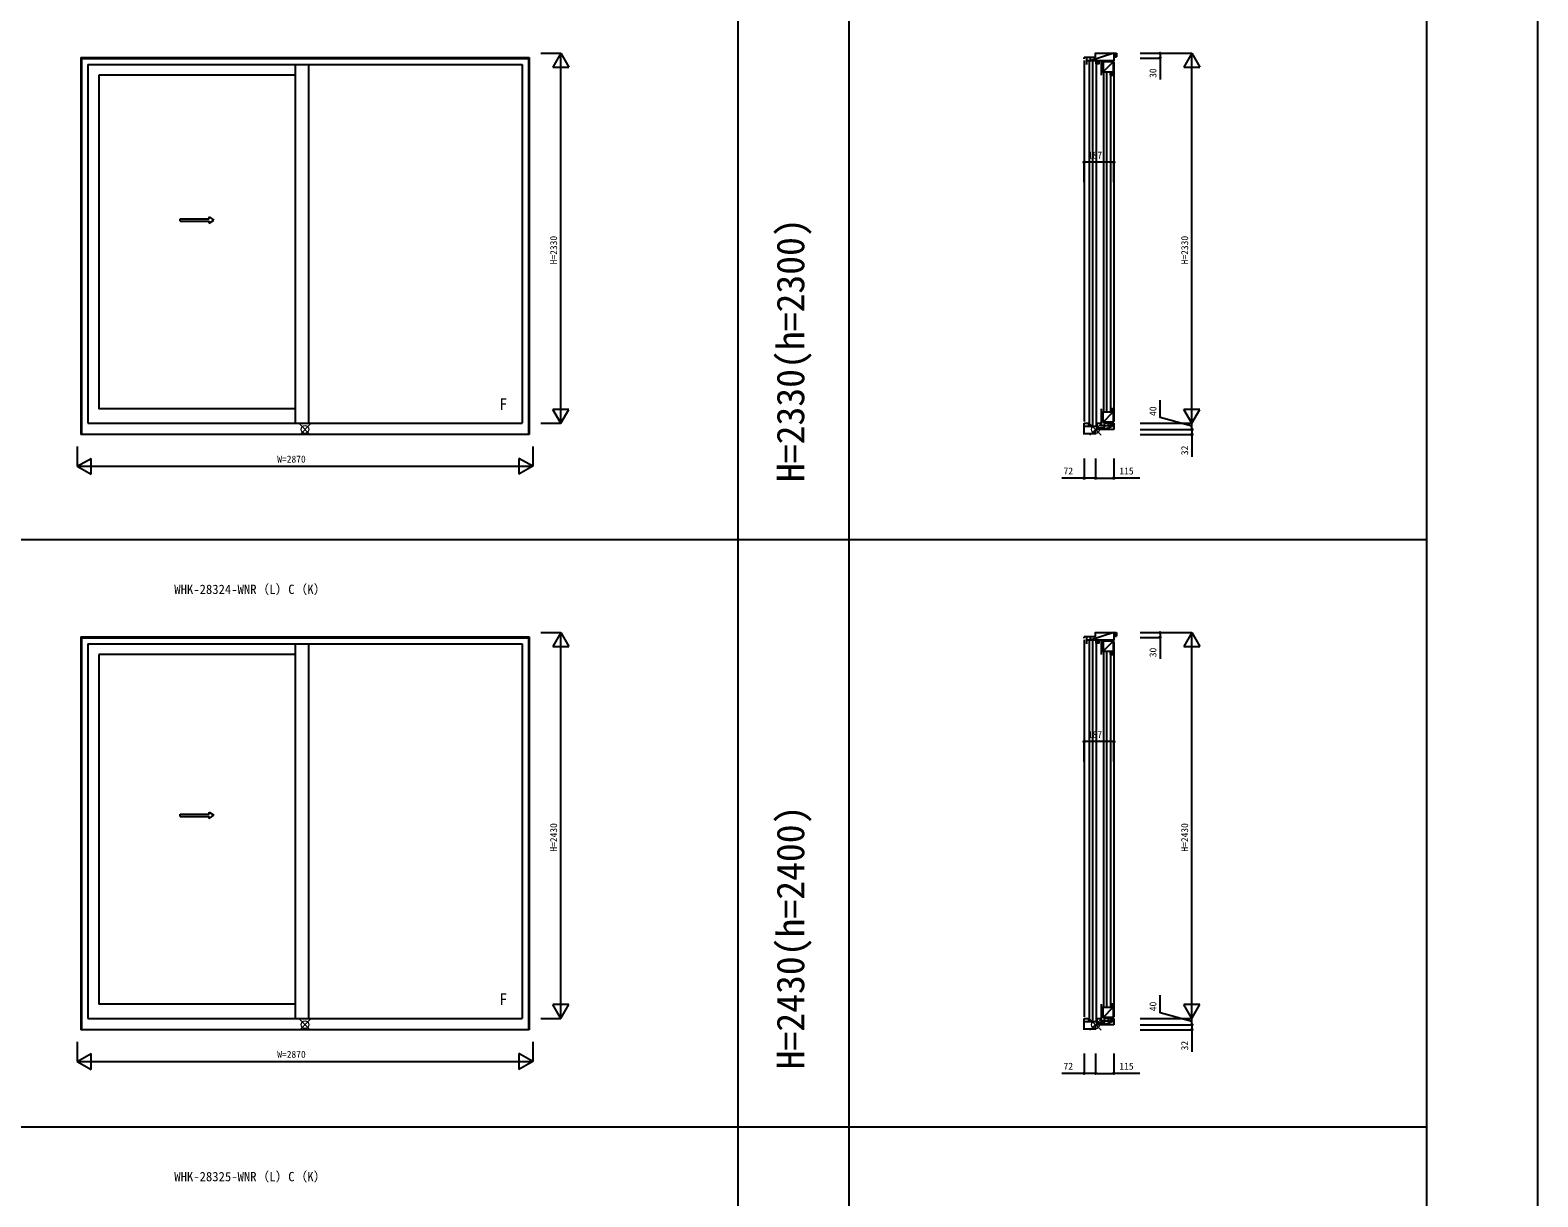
# Model space of a CAD drawing. Units: millimetres, scale not verified. Extents: x -19250 to 19250, y -14000 to 14000.
# Drawn here: x 9748 to 19250, y -6341 to 1009 of the extents above; entities that cross this region are included whole.
import ezdxf
from ezdxf.enums import TextEntityAlignment as Align

# ---------------------------------------------------------------- set-up
doc = ezdxf.new("R2010")
doc.units = ezdxf.units.MM
doc.header["$LTSCALE"] = 50
for name, color, linetype in [('0-0_0', 7, 'Continuous'), ('0-1_YKK_A1', 4, 'Continuous'), ('0-3_YKK_C1', 4, 'Continuous'), ('0-4_YKK_F1', 7, 'Continuous'), ('0-6_YKK_N1', 2, 'Continuous')]:
    doc.layers.add(name, color=color, linetype=linetype)
doc.layers.add('0-5_YKK_IN', color=1, linetype='Continuous', lineweight=18)
doc.styles.add('ＭＳ ゴシック', font='')
doc.styles.get('ＭＳ ゴシック').set_extended_font_data('MS Gothic')

msp = doc.modelspace()

# ---------------------------------------------------------------- linework, layer by layer
at = {"layer": '0-1_YKK_A1'}
for p, q in [((10068, 838), (10068, -1538)), ((10068, 838), (12892, 838)), ((10072, 838), (10072, -1538)), ((12888, 829), (10072, 829)), ((10112, 794), (12848, 794)), ((10112, 794), (10112, -1466)), ((11419, 794), (11419, -1466)), ((11503, 794), (11503, -1466)), ((12848, 794), (12848, -1466)), ((12888, 838), (12888, -1538)), ((12892, 838), (12892, -1538)), ((10180, 727), (10180, -1376)), ((11419, 727), (10180, 727)), ((10693.83, -179.1), (10875.18, -179.09)), ((10693.84, -194.1), (10693.84, -179.1)), ((10875.18, -179.09), (10875.18, -166.59)), ((10875.18, -166.59), (10905.18, -186.59)), ((10875.18, -206.59), (10905.18, -186.59)), ((10693.84, -194.1), (10875.18, -194.09)), ((10875.18, -206.59), (10875.18, -194.09)), ((11419, -1376), (10180, -1376)), ((10112, -1466), (12848, -1466)), ((12892, -1538), (10068, -1538)), ((10068, -2812), (10068, -5288)), ((10068, -2812), (12892, -2812)), ((10072, -2812), (10072, -5288)), ((12888, -2821), (10072, -2821)), ((12888, -2812), (12888, -5288)), ((12892, -2812), (12892, -5288)), ((10112, -2856), (12848, -2856)), ((10112, -2856), (10112, -5216)), ((10180, -2923), (10180, -5126)), ((11419, -2923), (10180, -2923)), ((11419, -2856), (11419, -5216)), ((11503, -2856), (11503, -5216)), ((12848, -2856), (12848, -5216)), ((10693.83, -3929.1), (10875.18, -3929.09)), ((10693.84, -3944.1), (10693.84, -3929.1)), ((10693.84, -3944.1), (10875.18, -3944.09)), ((10875.18, -3929.09), (10875.18, -3916.59)), ((10875.18, -3916.59), (10905.18, -3936.59)), ((10875.18, -3956.59), (10905.18, -3936.59)), ((10875.18, -3956.59), (10875.18, -3944.09)), ((11419, -5126), (10180, -5126)), ((10112, -5216), (12848, -5216)), ((12892, -5288), (10068, -5288))]:
    msp.add_line(p, q, dxfattribs=at)
at = {"layer": '0-3_YKK_C1'}
for p, q in [((16577.75, 864), (16427.75, 817)), ((16577.75, 864), (16594.25, 864)), ((16577.75, 842.49), (16594.25, 863.99)), ((16594.25, 864), (16594.25, 842.5)), ((16390.75, 829), (16390.75, 838)), ((16462.75, 838), (16390.75, 838)), ((16390.75, 819), (16390.75, -1456)), ((16407.55, 794), (16407.55, 838)), ((16421.75, 810), (16421.75, -1479)), ((16427.75, 838), (16427.75, 817)), ((16444.25, 810), (16444.25, -1479)), ((16466.75, 810), (16466.75, -1479)), ((16483.75, 817), (16467.25, 797)), ((16510.75, 811), (16510.75, 747)), ((16573.75, 811), (16510.75, 747)), ((16573.75, 811), (16573.75, 727)), ((16577.75, 842.5), (16594.25, 842.5)), ((16577.75, 807), (16577.75, -1456)), ((16498.75, 747), (16573.75, 747)), ((16511.75, 740), (16511.75, -1389)), ((16534.25, -1389), (16534.25, 740)), ((16556.75, 740), (16556.75, -1389)), ((16557.25, 727), (16557.25, 747)), ((16573.75, 747), (16557.25, 727)), ((16557.25, 727), (16573.75, 727)), ((16498.75, -1376), (16498.75, -1477)), ((16498.75, -1396), (16573.75, -1396)), ((16510.75, -1460), (16573.75, -1396)), ((16573.75, -1376), (16557.25, -1396)), ((16390.75, -1538), (16390.75, -1466)), ((16471.75, -1487.3), (16390.75, -1487.3)), ((16462.75, -1538), (16462.75, -1506)), ((16577.75, -1506), (16462.75, -1506)), ((16478.75, -1503.74), (16487.49, -1495)), ((16482.15, -1506), (16493.01, -1495.14)), ((16487.8, -1506), (16498.8, -1495)), ((16493.46, -1506), (16504.46, -1495)), ((16497.25, -1506), (16497.25, -1495)), ((16499.12, -1506), (16510.12, -1495)), ((16504.77, -1506), (16515.77, -1495)), ((16510.43, -1506), (16518.35, -1498.08)), ((16516.09, -1506), (16518.35, -1503.74)), ((16518.35, -1506), (16518.35, -1466)), ((16577.75, -1466), (16518.35, -1466)), ((16577.75, -1484), (16518.35, -1484)), ((16577.75, -1484), (16518.35, -1506)), ((16543.75, -1484), (16543.75, -1466)), ((16543.75, -1484), (16577.75, -1466)), ((16577.75, -1466), (16577.75, -1506)), ((16390.75, -1531.7), (16462.75, -1531.7)), ((16390.75, -2821), (16390.75, -2812)), ((16462.75, -2812), (16390.75, -2812)), ((16390.75, -2831), (16390.75, -5206)), ((16407.55, -2856), (16407.55, -2812)), ((16421.75, -2840), (16421.75, -5229)), ((16577.75, -2786), (16427.75, -2833)), ((16427.75, -2812), (16427.75, -2833)), ((16444.25, -2840), (16444.25, -5229)), ((16466.75, -2840), (16466.75, -5229)), ((16483.75, -2833), (16467.25, -2853)), ((16510.75, -2839), (16510.75, -2903)), ((16573.75, -2839), (16510.75, -2903)), ((16573.75, -2839), (16573.75, -2923)), ((16577.75, -2786), (16594.25, -2786)), ((16577.75, -2807.51), (16594.25, -2786.01)), ((16577.75, -2807.5), (16594.25, -2807.5)), ((16577.75, -2843), (16577.75, -5206)), ((16594.25, -2786), (16594.25, -2807.5)), ((16498.75, -2903), (16573.75, -2903)), ((16511.75, -2910), (16511.75, -5139)), ((16534.25, -5139), (16534.25, -2910)), ((16556.75, -2910), (16556.75, -5139)), ((16557.25, -2923), (16557.25, -2903)), ((16573.75, -2903), (16557.25, -2923)), ((16557.25, -2923), (16573.75, -2923)), ((16498.75, -5126), (16498.75, -5227)), ((16573.75, -5126), (16557.25, -5146)), ((16390.75, -5288), (16390.75, -5216)), ((16498.75, -5146), (16573.75, -5146)), ((16510.75, -5210), (16573.75, -5146)), ((16518.35, -5256), (16518.35, -5216)), ((16577.75, -5216), (16518.35, -5216)), ((16543.75, -5234), (16543.75, -5216)), ((16543.75, -5234), (16577.75, -5216)), ((16577.75, -5216), (16577.75, -5256)), ((16471.75, -5237.3), (16390.75, -5237.3)), ((16390.75, -5281.7), (16462.75, -5281.7)), ((16462.75, -5288), (16462.75, -5256)), ((16577.75, -5256), (16462.75, -5256)), ((16478.75, -5253.74), (16487.49, -5245)), ((16482.15, -5256), (16493.01, -5245.14)), ((16487.8, -5256), (16498.8, -5245)), ((16493.46, -5256), (16504.46, -5245)), ((16497.25, -5256), (16497.25, -5245)), ((16499.12, -5256), (16510.12, -5245)), ((16504.77, -5256), (16515.77, -5245)), ((16510.43, -5256), (16518.35, -5248.08)), ((16516.09, -5256), (16518.35, -5253.74)), ((16577.75, -5234), (16518.35, -5234)), ((16577.75, -5234), (16518.35, -5256))]:
    msp.add_line(p, q, dxfattribs=at)
for points in [[(16462.75, 838), (16462.75, 864), (16577.75, 864), (16577.75, 817), (16407.55, 817)], [(16483.75, 817), (16483.75, 797), (16467.25, 797), (16467.25, 817), (16483.75, 797)], [(16573.75, 811), (16498.75, 811), (16498.75, 727)], [(16573.75, -1376), (16573.75, -1460), (16510.75, -1460), (16510.75, -1396)], [(16573.75, -1376), (16557.25, -1376), (16557.25, -1396)], [(16390.75, -1466), (16418.75, -1466), (16418.75, -1487.3)], [(16471.75, -1506), (16471.75, -1466), (16492.75, -1466), (16492.75, -1481.5), (16518.35, -1481.5)], [(16478.75, -1506), (16478.75, -1495), (16518.35, -1495)], [(16462.75, -2812), (16462.75, -2786), (16577.75, -2786), (16577.75, -2833), (16407.55, -2833)], [(16483.75, -2833), (16483.75, -2853), (16467.25, -2853), (16467.25, -2833), (16483.75, -2853)], [(16573.75, -2839), (16498.75, -2839), (16498.75, -2923)], [(16573.75, -5126), (16573.75, -5210), (16510.75, -5210), (16510.75, -5146)], [(16573.75, -5126), (16557.25, -5126), (16557.25, -5146)], [(16390.75, -5216), (16418.75, -5216), (16418.75, -5237.3)], [(16471.75, -5256), (16471.75, -5216), (16492.75, -5216), (16492.75, -5231.5), (16518.35, -5231.5)], [(16478.75, -5256), (16478.75, -5245), (16518.35, -5245)]]:
    msp.add_lwpolyline(points, dxfattribs=at)
at = {"layer": '0-4_YKK_F1'}
for p, q in [((19250, -14000), (19250, 14000)), ((14210, -14000), (14210, 13300)), ((14910, -14000), (14910, 13300)), ((18550, -14000), (18550, 13300)), ((-19250, -2200), (18550, -2200)), ((-19250, -5900), (18550, -5900))]:
    msp.add_line(p, q, dxfattribs=at)
at = {"layer": '0-5_YKK_IN'}
for p, q in [((11444.64, -1470.64), (11515.36, -1541.36)), ((11444.64, -1541.36), (11515.36, -1470.64)), ((16498.11, -1470.64), (16427.39, -1541.36)), ((16498.11, -1541.36), (16427.39, -1470.64)), ((11444.64, -5220.64), (11515.36, -5291.36)), ((11444.64, -5291.36), (11515.36, -5220.64)), ((16498.11, -5220.64), (16427.39, -5291.36)), ((16498.11, -5291.36), (16427.39, -5220.64))]:
    msp.add_line(p, q, dxfattribs=at)
for centre in [(11480, -1506), (16462.75, -1506), (11480, -5256), (16462.75, -5256)]:
    msp.add_circle(centre, 25, dxfattribs=at)
at = {"layer": '0-6_YKK_N1'}
for p, q in [((12967, 864), (13092, 864)), ((13092, 864), (13042, 777.4)), ((13092, -1466), (13092, 864)), ((13092, 864), (13142, 777.4)), ((16743.25, 864), (17069.25, 864)), ((17069.25, 864), (17019.25, 777.4)), ((17069.25, -1466), (17069.25, 864)), ((17069.25, 864), (17119.25, 777.4)), ((13042, 777.4), (13142, 777.4)), ((16744.25, 834), (16869.25, 834)), ((17019.25, 777.4), (17119.25, 777.4)), ((16390.75, 52.17), (16390.75, 177.17)), ((16577.75, 177.17), (16390.75, 177.17)), ((16577.75, 52.17), (16577.75, 177.17)), ((13092, -1466), (13042, -1379.4)), ((13142, -1379.4), (13042, -1379.4)), ((13092, -1466), (13142, -1379.4)), ((17069.25, -1466), (17019.25, -1379.4)), ((17119.25, -1379.4), (17019.25, -1379.4)), ((17069.25, -1466), (17119.25, -1379.4)), ((12967, -1466), (13092, -1466)), ((16743.25, -1466), (17069.25, -1466)), ((16743.25, -1506), (17069.25, -1506)), ((17069.25, -1506), (17069.25, -1466)), ((10045, -1613), (10045, -1738)), ((12915, -1613), (12915, -1738)), ((16743.25, -1538), (17069.25, -1538)), ((10045, -1738), (10131.6, -1688)), ((10131.6, -1788), (10131.6, -1688)), ((12915, -1738), (12828.4, -1688)), ((12828.4, -1688), (12828.4, -1788)), ((16390.75, -1688), (16390.75, -1813)), ((16462.75, -1688), (16462.75, -1813)), ((16577.75, -1688), (16577.75, -1813)), ((10045, -1738), (12915, -1738)), ((10045, -1738), (10131.6, -1788)), ((12915, -1738), (12828.4, -1788)), ((16462.75, -1813), (16577.75, -1813)), ((16742.54, -1813), (16577.75, -1813)), ((12967, -2786), (13092, -2786)), ((13092, -2786), (13042, -2872.6)), ((13092, -5216), (13092, -2786)), ((13092, -2786), (13142, -2872.6)), ((16743.25, -2786), (17069.25, -2786)), ((16744.25, -2816), (16869.25, -2816)), ((17069.25, -2786), (17019.25, -2872.6)), ((17069.25, -5216), (17069.25, -2786)), ((17069.25, -2786), (17119.25, -2872.6)), ((13042, -2872.6), (13142, -2872.6)), ((17019.25, -2872.6), (17119.25, -2872.6)), ((16390.75, -3597.83), (16390.75, -3472.83)), ((16577.75, -3472.83), (16390.75, -3472.83)), ((16577.75, -3597.83), (16577.75, -3472.83)), ((13092, -5216), (13042, -5129.4)), ((13142, -5129.4), (13042, -5129.4)), ((13092, -5216), (13142, -5129.4)), ((17069.25, -5216), (17019.25, -5129.4)), ((17119.25, -5129.4), (17019.25, -5129.4)), ((17069.25, -5216), (17119.25, -5129.4)), ((12967, -5216), (13092, -5216)), ((16743.25, -5216), (17069.25, -5216)), ((17069.25, -5256), (17069.25, -5216)), ((16743.25, -5256), (17069.25, -5256)), ((16743.25, -5288), (17069.25, -5288)), ((10045, -5363), (10045, -5488)), ((12915, -5363), (12915, -5488)), ((10045, -5488), (10131.6, -5438)), ((10045, -5488), (12915, -5488)), ((10045, -5488), (10131.6, -5538)), ((10131.6, -5538), (10131.6, -5438)), ((12915, -5488), (12828.4, -5438)), ((12828.4, -5438), (12828.4, -5538)), ((12915, -5488), (12828.4, -5538)), ((16390.75, -5438), (16390.75, -5563)), ((16462.75, -5438), (16462.75, -5563)), ((16577.75, -5438), (16577.75, -5563)), ((16462.75, -5563), (16577.75, -5563)), ((16742.54, -5563), (16577.75, -5563))]:
    msp.add_line(p, q, dxfattribs=at)
for points in [[(16869.25, 864), (16869.25, 834), (16869.25, 699)], [(17069.25, -1486), (16869.25, -1431), (16869.25, -1321)], [(17069.25, -1506), (17069.25, -1538), (17069.25, -1678)], [(16462.75, -1813), (16390.75, -1813), (16250.75, -1813)], [(16869.25, -2786), (16869.25, -2816), (16869.25, -2951)], [(17069.25, -5236), (16869.25, -5181), (16869.25, -5071)], [(17069.25, -5256), (17069.25, -5288), (17069.25, -5428)], [(16462.75, -5563), (16390.75, -5563), (16250.75, -5563)]]:
    msp.add_lwpolyline(points, dxfattribs=at)
for centre in [(16869.25, 864), (16869.25, 834), (16390.75, 177.17), (16577.75, 177.17), (17069.25, -1506), (17069.25, -1538), (16390.75, -1813), (16462.75, -1813), (16577.75, -1813), (16869.25, -2786), (16869.25, -2816), (16390.75, -3472.83), (16577.75, -3472.83), (17069.25, -5256), (17069.25, -5288), (16390.75, -5563), (16462.75, -5563), (16577.75, -5563)]:
    msp.add_circle(centre, 5, dxfattribs=at)

# ---------------------------------------------------------------- texts
at = {"layer": '0-0_0', "color": 3, "style": 'ＭＳ ゴシック'}
for s, p in [('H=2330(h=2300)', (14679, -1837.5)), ('H=2430(h=2400)', (14679, -5537.5))]:
    msp.add_text(s, height=174.5, rotation=90, dxfattribs=at).set_placement(p, align=Align.BOTTOM_LEFT)
at = {"layer": '0-0_0', "style": 'ＭＳ ゴシック'}
for s, p in [('WHK-28324-WNR（L）C（K）', (10656, -2560)), ('WHK-28325-WNR（L）C（K）', (10656, -6260))]:
    msp.add_text(s, height=58.65, dxfattribs=at).set_placement(p, align=Align.BOTTOM_LEFT)
at = {"layer": '0-1_YKK_A1', "style": 'ＭＳ ゴシック'}
for p in [(12705.06, -1404.76), (12705.06, -5154.76)]:
    msp.add_text('F', height=73.31, dxfattribs=at).set_placement(p, align=Align.BOTTOM_LEFT)
at = {"layer": '0-6_YKK_N1', "style": 'ＭＳ ゴシック'}
for s, p in [('30', (16859.25, 709)), ('H=2330', (13082, -466)), ('H=2330', (17059.25, -466)), ('40', (16859.25, -1421)), ('32', (17059.25, -1668)), ('30', (16859.25, -2941)), ('H=2430', (13082, -4166)), ('H=2430', (17059.25, -4166)), ('40', (16859.25, -5171)), ('32', (17059.25, -5418))]:
    msp.add_text(s, height=43.99, rotation=90, dxfattribs=at).set_placement(p, align=Align.BOTTOM_LEFT)
for s, p in [('187', (16414.25, 187.17)), ('W=2870', (11305, -1728)), ('72', (16260.75, -1803)), ('115', (16612.54, -1803)), ('187', (16414.25, -3462.83)), ('W=2870', (11305, -5478)), ('72', (16260.75, -5553)), ('115', (16612.54, -5553))]:
    msp.add_text(s, height=43.99, dxfattribs=at).set_placement(p, align=Align.BOTTOM_LEFT)

doc.saveas('drawing.dxf')
